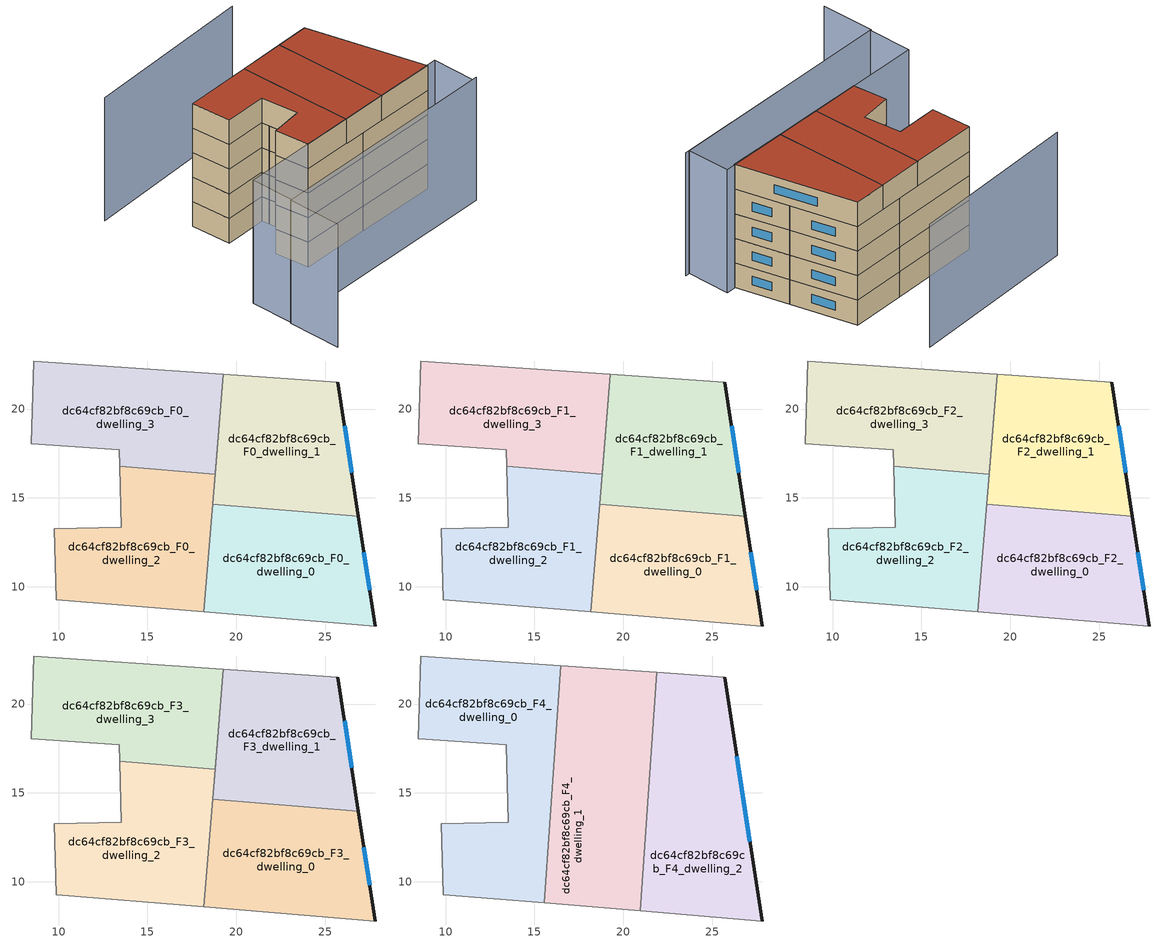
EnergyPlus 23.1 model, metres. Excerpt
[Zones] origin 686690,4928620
dc64cf82bf8c69cb_F0_dwelling_0
 floor ground (EU_floor_Construction): 26.87,13.95 27.81,7.78 18.16,8.58 18.67,14.64 z0
 wall outside (EU_wall_Construction): 27.81,7.78 26.87,13.95 z0:3
 wall to dc64cf82bf8c69cb_F0_dwelling_1 (EU_wall_Construction): 26.87,13.95 18.67,14.64 z0:3
 wall adiabatic (EU_wall_Construction): 18.67,14.64 18.16,8.58 27.81,7.78 z0:3
 window (EU_Window_Construction): 27.5,9.79 27.18,11.94 z0.98:2.02
dc64cf82bf8c69cb_F0_dwelling_1
 floor ground (EU_floor_Construction): 25.72,21.51 26.87,13.95 18.67,14.64 19.28,21.96 z0
 wall outside (EU_wall_Construction): 26.87,13.95 25.72,21.51 z0:3
 wall adiabatic (EU_wall_Construction): 25.72,21.51 19.28,21.96 18.67,14.64 z0:3
 window (EU_Window_Construction): 26.5,16.41 26.09,19.05 z0.98:2.02
dc64cf82bf8c69cb_F0_dwelling_2
 floor ground (EU_floor_Construction): 18.81,16.34 18.16,8.58 9.86,9.27 9.76,13.25 13.53,13.35 13.44,16.79 z0
 wall adiabatic (EU_wall_Construction): 13.44,16.79 13.53,13.35 9.76,13.25 9.86,9.27 18.16,8.58 18.81,16.34 z0:3
 wall to dc64cf82bf8c69cb_F0_dwelling_3 (EU_wall_Construction): 18.81,16.34 13.44,16.79 z0:3
dc64cf82bf8c69cb_F0_dwelling_3
 floor ground (EU_floor_Construction): 19.28,21.96 18.81,16.34 13.44,16.79 13.42,17.71 8.47,18.03 8.61,22.7 z0
 wall adiabatic (EU_wall_Construction): 18.81,16.34 19.28,21.96 8.61,22.7 8.47,18.03 13.42,17.71 13.44,16.79 z0:3
dc64cf82bf8c69cb_F1_dwelling_0
 floor to dc64cf82bf8c69cb_F0_dwelling_0 (EU_floor_Construction): 26.87,13.95 27.81,7.78 18.16,8.58 18.67,14.64 z3
 wall outside (EU_wall_Construction): 27.81,7.78 26.87,13.95 z3:6
 wall to dc64cf82bf8c69cb_F1_dwelling_1 (EU_wall_Construction): 26.87,13.95 18.67,14.64 z3:6
 wall adiabatic (EU_wall_Construction): 18.67,14.64 18.16,8.58 27.81,7.78 z3:6
 window (EU_Window_Construction): 27.5,9.79 27.18,11.94 z3.98:5.02
dc64cf82bf8c69cb_F1_dwelling_1
 floor to dc64cf82bf8c69cb_F0_dwelling_1 (EU_floor_Construction): 25.72,21.51 26.87,13.95 18.67,14.64 19.28,21.96 z3
 wall outside (EU_wall_Construction): 26.87,13.95 25.72,21.51 z3:6
 wall adiabatic (EU_wall_Construction): 25.72,21.51 19.28,21.96 18.67,14.64 z3:6
 window (EU_Window_Construction): 26.5,16.41 26.09,19.05 z3.98:5.02
dc64cf82bf8c69cb_F1_dwelling_2
 floor to dc64cf82bf8c69cb_F0_dwelling_2 (EU_floor_Construction): 18.81,16.34 18.16,8.58 9.86,9.27 9.76,13.25 13.53,13.35 13.44,16.79 z3
 wall adiabatic (EU_wall_Construction): 13.44,16.79 13.53,13.35 9.76,13.25 9.86,9.27 18.16,8.58 18.81,16.34 z3:6
 wall to dc64cf82bf8c69cb_F1_dwelling_3 (EU_wall_Construction): 18.81,16.34 13.44,16.79 z3:6
dc64cf82bf8c69cb_F1_dwelling_3
 floor to dc64cf82bf8c69cb_F0_dwelling_3 (EU_floor_Construction): 19.28,21.96 18.81,16.34 13.44,16.79 13.42,17.71 8.47,18.03 8.61,22.7 z3
 wall adiabatic (EU_wall_Construction): 18.81,16.34 19.28,21.96 8.61,22.7 8.47,18.03 13.42,17.71 13.44,16.79 z3:6
dc64cf82bf8c69cb_F2_dwelling_0
 floor to dc64cf82bf8c69cb_F1_dwelling_0 (EU_floor_Construction): 26.87,13.95 27.81,7.78 18.16,8.58 18.67,14.64 z6
 wall outside (EU_wall_Construction): 27.81,7.78 26.87,13.95 z6:9
 wall to dc64cf82bf8c69cb_F2_dwelling_1 (EU_wall_Construction): 26.87,13.95 18.67,14.64 z6:9
 wall adiabatic (EU_wall_Construction): 18.67,14.64 18.16,8.58 27.81,7.78 z6:9
 window (EU_Window_Construction): 27.5,9.79 27.18,11.94 z6.98:8.02
dc64cf82bf8c69cb_F2_dwelling_1
 floor to dc64cf82bf8c69cb_F1_dwelling_1 (EU_floor_Construction): 25.72,21.51 26.87,13.95 18.67,14.64 19.28,21.96 z6
 wall outside (EU_wall_Construction): 26.87,13.95 25.72,21.51 z6:9
 wall adiabatic (EU_wall_Construction): 25.72,21.51 19.28,21.96 18.67,14.64 z6:9
 window (EU_Window_Construction): 26.5,16.41 26.09,19.05 z6.98:8.02
dc64cf82bf8c69cb_F2_dwelling_2
 floor to dc64cf82bf8c69cb_F1_dwelling_2 (EU_floor_Construction): 18.81,16.34 18.16,8.58 9.86,9.27 9.76,13.25 13.53,13.35 13.44,16.79 z6
 wall adiabatic (EU_wall_Construction): 13.44,16.79 13.53,13.35 9.76,13.25 9.86,9.27 18.16,8.58 18.81,16.34 z6:9
 wall to dc64cf82bf8c69cb_F2_dwelling_3 (EU_wall_Construction): 18.81,16.34 13.44,16.79 z6:9
dc64cf82bf8c69cb_F2_dwelling_3
 floor to dc64cf82bf8c69cb_F1_dwelling_3 (EU_floor_Construction): 19.28,21.96 18.81,16.34 13.44,16.79 13.42,17.71 8.47,18.03 8.61,22.7 z6
 wall adiabatic (EU_wall_Construction): 18.81,16.34 19.28,21.96 8.61,22.7 8.47,18.03 13.42,17.71 13.44,16.79 z6:9
dc64cf82bf8c69cb_F3_dwelling_0
 floor to dc64cf82bf8c69cb_F2_dwelling_0 (EU_floor_Construction): 26.87,13.95 27.81,7.78 18.16,8.58 18.67,14.64 z9
 wall outside (EU_wall_Construction): 27.81,7.78 26.87,13.95 z9:12
 wall to dc64cf82bf8c69cb_F3_dwelling_1 (EU_wall_Construction): 26.87,13.95 18.67,14.64 z9:12
 wall adiabatic (EU_wall_Construction): 18.67,14.64 18.16,8.58 27.81,7.78 z9:12
 window (EU_Window_Construction): 27.5,9.79 27.18,11.94 z9.98:11.02
dc64cf82bf8c69cb_F3_dwelling_1
 floor to dc64cf82bf8c69cb_F2_dwelling_1 (EU_floor_Construction): 25.72,21.51 26.87,13.95 18.67,14.64 19.28,21.96 z9
 wall outside (EU_wall_Construction): 26.87,13.95 25.72,21.51 z9:12
 wall adiabatic (EU_wall_Construction): 25.72,21.51 19.28,21.96 18.67,14.64 z9:12
 window (EU_Window_Construction): 26.5,16.41 26.09,19.05 z9.98:11.02
dc64cf82bf8c69cb_F3_dwelling_2
 floor to dc64cf82bf8c69cb_F2_dwelling_2 (EU_floor_Construction): 18.81,16.34 18.16,8.58 9.86,9.27 9.76,13.25 13.53,13.35 13.44,16.79 z9
 wall adiabatic (EU_wall_Construction): 13.44,16.79 13.53,13.35 9.76,13.25 9.86,9.27 18.16,8.58 18.81,16.34 z9:12
 wall to dc64cf82bf8c69cb_F3_dwelling_3 (EU_wall_Construction): 18.81,16.34 13.44,16.79 z9:12
dc64cf82bf8c69cb_F3_dwelling_3
 floor to dc64cf82bf8c69cb_F2_dwelling_3 (EU_floor_Construction): 19.28,21.96 18.81,16.34 13.44,16.79 13.42,17.71 8.47,18.03 8.61,22.7 z9
 wall adiabatic (EU_wall_Construction): 18.81,16.34 19.28,21.96 8.61,22.7 8.47,18.03 13.42,17.71 13.44,16.79 z9:12
dc64cf82bf8c69cb_F4_dwelling_0
 floor to dc64cf82bf8c69cb_F3_dwelling_3 (EU_floor_Construction): 16.49,22.16 16.1,16.56 13.44,16.78 13.42,17.71 8.47,18.03 8.61,22.7 z12
 floor to dc64cf82bf8c69cb_F3_dwelling_2 (EU_floor_Construction): 16.1,16.56 15.56,8.8 9.86,9.27 9.76,13.25 13.53,13.35 13.44,16.78 z12
 wall adiabatic (EU_wall_Construction): 16.49,22.16 8.61,22.7 8.47,18.03 13.42,17.71 13.53,13.35 9.76,13.25 9.86,9.27 15.56,8.8 z12:15
 wall to dc64cf82bf8c69cb_F4_dwelling_1 (EU_wall_Construction): 15.56,8.8 16.49,22.16 z12:15
 roof outside (EU_roof_Construction): 15.56,8.8 16.49,22.16 8.61,22.7 8.47,18.03 13.42,17.71 13.53,13.35 9.76,13.25 9.86,9.27 z15
dc64cf82bf8c69cb_F4_dwelling_1
 floor to dc64cf82bf8c69cb_F3_dwelling_1 (EU_floor_Construction): 21.88,21.78 21.36,14.41 18.67,14.64 19.28,21.96 z12
 floor to dc64cf82bf8c69cb_F3_dwelling_2 (EU_floor_Construction): 18.81,16.34 18.16,8.58 15.56,8.8 16.1,16.56 z12
 floor to dc64cf82bf8c69cb_F3_dwelling_3 (EU_floor_Construction): 19.28,21.96 18.81,16.34 16.1,16.56 16.49,22.16 z12
 floor to dc64cf82bf8c69cb_F3_dwelling_0 (EU_floor_Construction): 21.36,14.41 20.94,8.35 18.16,8.58 18.67,14.64 z12
 wall adiabatic (EU_wall_Construction): 21.88,21.78 16.49,22.16 / 15.56,8.8 20.94,8.35 z12:15
 wall to dc64cf82bf8c69cb_F4_dwelling_2 (EU_wall_Construction): 20.94,8.35 21.88,21.78 z12:15
 roof outside (EU_roof_Construction): 20.94,8.35 21.88,21.78 16.49,22.16 15.56,8.8 z15
dc64cf82bf8c69cb_F4_dwelling_2
 floor to dc64cf82bf8c69cb_F3_dwelling_0 (EU_floor_Construction): 26.87,13.95 27.81,7.78 20.94,8.35 21.36,14.41 z12
 floor to dc64cf82bf8c69cb_F3_dwelling_1 (EU_floor_Construction): 25.72,21.51 26.87,13.95 21.36,14.41 21.88,21.78 z12
 wall outside (EU_wall_Construction): 27.81,7.78 25.72,21.51 z12:15
 wall adiabatic (EU_wall_Construction): 25.72,21.51 21.88,21.78 / 20.94,8.35 27.81,7.78 z12:15
 window (EU_Window_Construction): 27.13,12.25 26.4,17.05 z12.98:14.02
 roof outside (EU_roof_Construction): 27.81,7.78 25.72,21.51 21.88,21.78 20.94,8.35 z15
shading: 24.49,29.54 4.19,30.3 / 0.53,-1.31 1.02,4.9 / 1.02,4.9 29.07,2.71 / 28.58,2.74 1.16,4.88 / 1.16,4.88 1.55,9.92 / 1.55,9.92 28.97,7.78 / 28.97,7.78 28.58,2.74 z0:15
[Building]
EU S2 Campaign: North Axis=0; Terrain=City; Solar Distribution=FullExterior
[Site:Location]
Bologna: Latitude=44.5; Longitude=11.25; Time Zone=1; Elevation=37
[SizingPeriod:WeatherFileDays]
AnnualSizingPeriod: Begin Month=1; Begin Day of Month=1; End Month=12; End Day of Month=31; Day of Week for Start Day=Monday; Use Weather File Daylight Saving Period=No; Use Weather File Rain and Snow Indicators=No
[MATERIAL]
EU_InternalMass_Material: Roughness=MediumRough; Thickness=0.1; Conductivity=1; Density=1800; Specific Heat=900; Thermal Absorptance=0.9; Solar Absorptance=0.7; Visible Absorptance=0.7
[MATERIAL:NOMASS] Roughness=MediumRough; Thermal Absorptance=0.9; Solar Absorptance=0.7; Visible Absorptance=0.7
Name | Thermal Resistance
EU_wall_NoMass | 0.905828
EU_roof_NoMass | 0.37593
EU_floor_NoMass | 0.67114
[WINDOWMATERIAL:SIMPLEGLAZINGSYSTEM]
EU_Window_SimpleGlazing: UFactor=4.52486; Solar Heat Gain Coefficient=0.85; Visible Transmittance=0.85
[CONSTRUCTION]
EU_wall_Construction: EU_wall_NoMass
EU_roof_Construction: EU_roof_NoMass
EU_floor_Construction: EU_floor_NoMass
EU_Window_Construction: EU_Window_SimpleGlazing
EU_InternalMass_Construction: EU_InternalMass_Material
[ZONE] Type=1; Multiplier=1; Ceiling Height=autocalculate; Floor Area=autocalculate; Part of Total Floor Area=Yes
Name | Volume
dc64cf82bf8c69cb_F0_dwelling_0; dc64cf82bf8c69cb_F1_dwelling_0; dc64cf82bf8c69cb_F2_dwelling_0; dc64cf82bf8c69cb_F3_dwelling_0 | 163.125
dc64cf82bf8c69cb_F4_dwelling_0 | 217.519
dc64cf82bf8c69cb_F0_dwelling_1; dc64cf82bf8c69cb_F1_dwelling_1; dc64cf82bf8c69cb_F2_dwelling_1; dc64cf82bf8c69cb_F3_dwelling_1 | 163.135
dc64cf82bf8c69cb_F4_dwelling_1 | 217.5
dc64cf82bf8c69cb_F0_dwelling_2; dc64cf82bf8c69cb_F1_dwelling_2; dc64cf82bf8c69cb_F2_dwelling_2; dc64cf82bf8c69cb_F3_dwelling_2 | 163.137
dc64cf82bf8c69cb_F4_dwelling_2 | 217.495
dc64cf82bf8c69cb_F0_dwelling_3; dc64cf82bf8c69cb_F1_dwelling_3; dc64cf82bf8c69cb_F2_dwelling_3; dc64cf82bf8c69cb_F3_dwelling_3 | 163.129
[INTERNALMASS] Construction=EU_InternalMass_Construction
Name | Zone or ZoneList | Surface Area
dc64cf82bf8c69cb_F0_dwelling_0_EU_InternalMass | dc64cf82bf8c69cb_F0_dwelling_0 | 54.3753
dc64cf82bf8c69cb_F0_dwelling_1_EU_InternalMass | dc64cf82bf8c69cb_F0_dwelling_1 | 54.3781
dc64cf82bf8c69cb_F0_dwelling_2_EU_InternalMass | dc64cf82bf8c69cb_F0_dwelling_2 | 54.3788
dc64cf82bf8c69cb_F0_dwelling_3_EU_InternalMass | dc64cf82bf8c69cb_F0_dwelling_3 | 54.3762
dc64cf82bf8c69cb_F1_dwelling_0_EU_InternalMass | dc64cf82bf8c69cb_F1_dwelling_0 | 54.3753
dc64cf82bf8c69cb_F1_dwelling_1_EU_InternalMass | dc64cf82bf8c69cb_F1_dwelling_1 | 54.3781
dc64cf82bf8c69cb_F1_dwelling_2_EU_InternalMass | dc64cf82bf8c69cb_F1_dwelling_2 | 54.3788
dc64cf82bf8c69cb_F1_dwelling_3_EU_InternalMass | dc64cf82bf8c69cb_F1_dwelling_3 | 54.3762
dc64cf82bf8c69cb_F2_dwelling_0_EU_InternalMass | dc64cf82bf8c69cb_F2_dwelling_0 | 54.3753
dc64cf82bf8c69cb_F2_dwelling_1_EU_InternalMass | dc64cf82bf8c69cb_F2_dwelling_1 | 54.3781
dc64cf82bf8c69cb_F2_dwelling_2_EU_InternalMass | dc64cf82bf8c69cb_F2_dwelling_2 | 54.3788
dc64cf82bf8c69cb_F2_dwelling_3_EU_InternalMass | dc64cf82bf8c69cb_F2_dwelling_3 | 54.3762
dc64cf82bf8c69cb_F3_dwelling_0_EU_InternalMass | dc64cf82bf8c69cb_F3_dwelling_0 | 54.3753
dc64cf82bf8c69cb_F3_dwelling_1_EU_InternalMass | dc64cf82bf8c69cb_F3_dwelling_1 | 54.3781
dc64cf82bf8c69cb_F3_dwelling_2_EU_InternalMass | dc64cf82bf8c69cb_F3_dwelling_2 | 54.3788
dc64cf82bf8c69cb_F3_dwelling_3_EU_InternalMass | dc64cf82bf8c69cb_F3_dwelling_3 | 54.3762
dc64cf82bf8c69cb_F4_dwelling_0_EU_InternalMass | dc64cf82bf8c69cb_F4_dwelling_0 | 72.5058
dc64cf82bf8c69cb_F4_dwelling_1_EU_InternalMass | dc64cf82bf8c69cb_F4_dwelling_1 | 72.5001
dc64cf82bf8c69cb_F4_dwelling_2_EU_InternalMass | dc64cf82bf8c69cb_F4_dwelling_2 | 72.4981
[OTHEREQUIPMENT] Fuel Type=Electricity; Design Level Calculation Method=Watts/Area; Power per Zone Floor Area=1; Fraction Latent=0; Fraction Radiant=0; Fraction Lost=0; Carbon Dioxide Generation Rate=0; EndUse Subcategory=EU_Step8_InternalGains
Name | Zone or ZoneList or Space or SpaceList | Schedule
EU_Step8_InternalGain_dc64cf82bf8c69cb_F0_dwelling_0_f000 | dc64cf82bf8c69cb_F0_dwelling_0 | EU_Step8_GainSchedule_dc64cf82bf8c69cb_F0_dwelling_0_f000
EU_Step8_InternalGain_dc64cf82bf8c69cb_F0_dwelling_1_f000 | dc64cf82bf8c69cb_F0_dwelling_1 | EU_Step8_GainSchedule_dc64cf82bf8c69cb_F0_dwelling_1_f000
EU_Step8_InternalGain_dc64cf82bf8c69cb_F0_dwelling_2_f000 | dc64cf82bf8c69cb_F0_dwelling_2 | EU_Step8_GainSchedule_dc64cf82bf8c69cb_F0_dwelling_2_f000
EU_Step8_InternalGain_dc64cf82bf8c69cb_F0_dwelling_3_f000 | dc64cf82bf8c69cb_F0_dwelling_3 | EU_Step8_GainSchedule_dc64cf82bf8c69cb_F0_dwelling_3_f000
EU_Step8_InternalGain_dc64cf82bf8c69cb_F1_dwelling_0_f000 | dc64cf82bf8c69cb_F1_dwelling_0 | EU_Step8_GainSchedule_dc64cf82bf8c69cb_F1_dwelling_0_f000
EU_Step8_InternalGain_dc64cf82bf8c69cb_F1_dwelling_1_f000 | dc64cf82bf8c69cb_F1_dwelling_1 | EU_Step8_GainSchedule_dc64cf82bf8c69cb_F1_dwelling_1_f000
EU_Step8_InternalGain_dc64cf82bf8c69cb_F1_dwelling_2_f000 | dc64cf82bf8c69cb_F1_dwelling_2 | EU_Step8_GainSchedule_dc64cf82bf8c69cb_F1_dwelling_2_f000
EU_Step8_InternalGain_dc64cf82bf8c69cb_F1_dwelling_3_f000 | dc64cf82bf8c69cb_F1_dwelling_3 | EU_Step8_GainSchedule_dc64cf82bf8c69cb_F1_dwelling_3_f000
EU_Step8_InternalGain_dc64cf82bf8c69cb_F2_dwelling_0_f000 | dc64cf82bf8c69cb_F2_dwelling_0 | EU_Step8_GainSchedule_dc64cf82bf8c69cb_F2_dwelling_0_f000
EU_Step8_InternalGain_dc64cf82bf8c69cb_F2_dwelling_1_f000 | dc64cf82bf8c69cb_F2_dwelling_1 | EU_Step8_GainSchedule_dc64cf82bf8c69cb_F2_dwelling_1_f000
EU_Step8_InternalGain_dc64cf82bf8c69cb_F2_dwelling_2_f000 | dc64cf82bf8c69cb_F2_dwelling_2 | EU_Step8_GainSchedule_dc64cf82bf8c69cb_F2_dwelling_2_f000
EU_Step8_InternalGain_dc64cf82bf8c69cb_F2_dwelling_3_f000 | dc64cf82bf8c69cb_F2_dwelling_3 | EU_Step8_GainSchedule_dc64cf82bf8c69cb_F2_dwelling_3_f000
EU_Step8_InternalGain_dc64cf82bf8c69cb_F3_dwelling_0_f000 | dc64cf82bf8c69cb_F3_dwelling_0 | EU_Step8_GainSchedule_dc64cf82bf8c69cb_F3_dwelling_0_f000
EU_Step8_InternalGain_dc64cf82bf8c69cb_F3_dwelling_1_f000 | dc64cf82bf8c69cb_F3_dwelling_1 | EU_Step8_GainSchedule_dc64cf82bf8c69cb_F3_dwelling_1_f000
EU_Step8_InternalGain_dc64cf82bf8c69cb_F3_dwelling_2_f000 | dc64cf82bf8c69cb_F3_dwelling_2 | EU_Step8_GainSchedule_dc64cf82bf8c69cb_F3_dwelling_2_f000
EU_Step8_InternalGain_dc64cf82bf8c69cb_F3_dwelling_3_f000 | dc64cf82bf8c69cb_F3_dwelling_3 | EU_Step8_GainSchedule_dc64cf82bf8c69cb_F3_dwelling_3_f000
EU_Step8_InternalGain_dc64cf82bf8c69cb_F4_dwelling_0_f000 | dc64cf82bf8c69cb_F4_dwelling_0 | EU_Step8_GainSchedule_dc64cf82bf8c69cb_F4_dwelling_0_f000
EU_Step8_InternalGain_dc64cf82bf8c69cb_F4_dwelling_1_f000 | dc64cf82bf8c69cb_F4_dwelling_1 | EU_Step8_GainSchedule_dc64cf82bf8c69cb_F4_dwelling_1_f000
EU_Step8_InternalGain_dc64cf82bf8c69cb_F4_dwelling_2_f000 | dc64cf82bf8c69cb_F4_dwelling_2 | EU_Step8_GainSchedule_dc64cf82bf8c69cb_F4_dwelling_2_f000
[ZONEVENTILATION:DESIGNFLOWRATE] Schedule=EU_AlwaysOn; Design Flow Rate Calculation Method=AirChanges/Hour; Air Changes per Hour=0.73129; Ventilation Type=Natural; Fan Pressure Rise=0; Fan Total Efficiency=1; Constant Term Coefficient=1; Temperature Term Coefficient=0; Velocity Term Coefficient=0; Velocity Squared Term Coefficient=0; Minimum Indoor Temperature=-100; Maximum Indoor Temperature=100; Delta Temperature=-100; Minimum Outdoor Temperature=-100; Maximum Outdoor Temperature=100; Maximum Wind Speed=40
Name | Zone or ZoneList or Space or SpaceList
EU_ConstantAir_dc64cf82bf8c69cb_F0_dwelling_0 | dc64cf82bf8c69cb_F0_dwelling_0
EU_ConstantAir_dc64cf82bf8c69cb_F0_dwelling_1 | dc64cf82bf8c69cb_F0_dwelling_1
EU_ConstantAir_dc64cf82bf8c69cb_F0_dwelling_2 | dc64cf82bf8c69cb_F0_dwelling_2
EU_ConstantAir_dc64cf82bf8c69cb_F0_dwelling_3 | dc64cf82bf8c69cb_F0_dwelling_3
EU_ConstantAir_dc64cf82bf8c69cb_F1_dwelling_0 | dc64cf82bf8c69cb_F1_dwelling_0
EU_ConstantAir_dc64cf82bf8c69cb_F1_dwelling_1 | dc64cf82bf8c69cb_F1_dwelling_1
EU_ConstantAir_dc64cf82bf8c69cb_F1_dwelling_2 | dc64cf82bf8c69cb_F1_dwelling_2
EU_ConstantAir_dc64cf82bf8c69cb_F1_dwelling_3 | dc64cf82bf8c69cb_F1_dwelling_3
EU_ConstantAir_dc64cf82bf8c69cb_F2_dwelling_0 | dc64cf82bf8c69cb_F2_dwelling_0
EU_ConstantAir_dc64cf82bf8c69cb_F2_dwelling_1 | dc64cf82bf8c69cb_F2_dwelling_1
EU_ConstantAir_dc64cf82bf8c69cb_F2_dwelling_2 | dc64cf82bf8c69cb_F2_dwelling_2
EU_ConstantAir_dc64cf82bf8c69cb_F2_dwelling_3 | dc64cf82bf8c69cb_F2_dwelling_3
EU_ConstantAir_dc64cf82bf8c69cb_F3_dwelling_0 | dc64cf82bf8c69cb_F3_dwelling_0
EU_ConstantAir_dc64cf82bf8c69cb_F3_dwelling_1 | dc64cf82bf8c69cb_F3_dwelling_1
EU_ConstantAir_dc64cf82bf8c69cb_F3_dwelling_2 | dc64cf82bf8c69cb_F3_dwelling_2
EU_ConstantAir_dc64cf82bf8c69cb_F3_dwelling_3 | dc64cf82bf8c69cb_F3_dwelling_3
EU_ConstantAir_dc64cf82bf8c69cb_F4_dwelling_0 | dc64cf82bf8c69cb_F4_dwelling_0
EU_ConstantAir_dc64cf82bf8c69cb_F4_dwelling_1 | dc64cf82bf8c69cb_F4_dwelling_1
EU_ConstantAir_dc64cf82bf8c69cb_F4_dwelling_2 | dc64cf82bf8c69cb_F4_dwelling_2
[HVACTEMPLATE:THERMOSTAT] Constant Heating Setpoint=20; Constant Cooling Setpoint=50
EU_HeatOnly_dc64cf82bf8c69cb_F0_dwelling_0; EU_HeatOnly_dc64cf82bf8c69cb_F0_dwelling_1; EU_HeatOnly_dc64cf82bf8c69cb_F0_dwelling_2; EU_HeatOnly_dc64cf82bf8c69cb_F0_dwelling_3; EU_HeatOnly_dc64cf82bf8c69cb_F1_dwelling_0; EU_HeatOnly_dc64cf82bf8c69cb_F1_dwelling_1; EU_HeatOnly_dc64cf82bf8c69cb_F1_dwelling_2; EU_HeatOnly_dc64cf82bf8c69cb_F1_dwelling_3; EU_HeatOnly_dc64cf82bf8c69cb_F2_dwelling_0; EU_HeatOnly_dc64cf82bf8c69cb_F2_dwelling_1; EU_HeatOnly_dc64cf82bf8c69cb_F2_dwelling_2; EU_HeatOnly_dc64cf82bf8c69cb_F2_dwelling_3; EU_HeatOnly_dc64cf82bf8c69cb_F3_dwelling_0; EU_HeatOnly_dc64cf82bf8c69cb_F3_dwelling_1; EU_HeatOnly_dc64cf82bf8c69cb_F3_dwelling_2; EU_HeatOnly_dc64cf82bf8c69cb_F3_dwelling_3; EU_HeatOnly_dc64cf82bf8c69cb_F4_dwelling_0; EU_HeatOnly_dc64cf82bf8c69cb_F4_dwelling_1; EU_HeatOnly_dc64cf82bf8c69cb_F4_dwelling_2
[HVACTEMPLATE:ZONE:IDEALLOADSAIRSYSTEM] System Availability Schedule=EU_AlwaysOn; Maximum Heating Supply Air Temperature=50; Minimum Cooling Supply Air Temperature=13; Maximum Heating Supply Air Humidity Ratio=0.0156; Minimum Cooling Supply Air Humidity Ratio=0.0077; Heating Limit=NoLimit; Cooling Limit=NoLimit; Heating Availability Schedule=EU_AlwaysOn; Cooling Availability Schedule=EU_CoolingOff; Dehumidification Control Type=ConstantSensibleHeatRatio; Cooling Sensible Heat Ratio=0.7; Dehumidification Setpoint=60; Humidification Control Type=None; Humidification Setpoint=30; Outdoor Air Method=None; Outdoor Air Flow Rate per Person=0.00944; Outdoor Air Flow Rate per Zone Floor Area=0; Outdoor Air Flow Rate per Zone=0; Demand Controlled Ventilation Type=None; Outdoor Air Economizer Type=NoEconomizer; Heat Recovery Type=None; Sensible Heat Recovery Effectiveness=0.7; Latent Heat Recovery Effectiveness=0.65
Name | Template Thermostat
dc64cf82bf8c69cb_F0_dwelling_0 | EU_HeatOnly_dc64cf82bf8c69cb_F0_dwelling_0
dc64cf82bf8c69cb_F0_dwelling_1 | EU_HeatOnly_dc64cf82bf8c69cb_F0_dwelling_1
dc64cf82bf8c69cb_F0_dwelling_2 | EU_HeatOnly_dc64cf82bf8c69cb_F0_dwelling_2
dc64cf82bf8c69cb_F0_dwelling_3 | EU_HeatOnly_dc64cf82bf8c69cb_F0_dwelling_3
dc64cf82bf8c69cb_F1_dwelling_0 | EU_HeatOnly_dc64cf82bf8c69cb_F1_dwelling_0
dc64cf82bf8c69cb_F1_dwelling_1 | EU_HeatOnly_dc64cf82bf8c69cb_F1_dwelling_1
dc64cf82bf8c69cb_F1_dwelling_2 | EU_HeatOnly_dc64cf82bf8c69cb_F1_dwelling_2
dc64cf82bf8c69cb_F1_dwelling_3 | EU_HeatOnly_dc64cf82bf8c69cb_F1_dwelling_3
dc64cf82bf8c69cb_F2_dwelling_0 | EU_HeatOnly_dc64cf82bf8c69cb_F2_dwelling_0
dc64cf82bf8c69cb_F2_dwelling_1 | EU_HeatOnly_dc64cf82bf8c69cb_F2_dwelling_1
dc64cf82bf8c69cb_F2_dwelling_2 | EU_HeatOnly_dc64cf82bf8c69cb_F2_dwelling_2
dc64cf82bf8c69cb_F2_dwelling_3 | EU_HeatOnly_dc64cf82bf8c69cb_F2_dwelling_3
dc64cf82bf8c69cb_F3_dwelling_0 | EU_HeatOnly_dc64cf82bf8c69cb_F3_dwelling_0
dc64cf82bf8c69cb_F3_dwelling_1 | EU_HeatOnly_dc64cf82bf8c69cb_F3_dwelling_1
dc64cf82bf8c69cb_F3_dwelling_2 | EU_HeatOnly_dc64cf82bf8c69cb_F3_dwelling_2
dc64cf82bf8c69cb_F3_dwelling_3 | EU_HeatOnly_dc64cf82bf8c69cb_F3_dwelling_3
dc64cf82bf8c69cb_F4_dwelling_0 | EU_HeatOnly_dc64cf82bf8c69cb_F4_dwelling_0
dc64cf82bf8c69cb_F4_dwelling_1 | EU_HeatOnly_dc64cf82bf8c69cb_F4_dwelling_1
dc64cf82bf8c69cb_F4_dwelling_2 | EU_HeatOnly_dc64cf82bf8c69cb_F4_dwelling_2
[SIZING:ZONE] Zone Cooling Design Supply Air Temperature Input Method=SupplyAirTemperature; Zone Cooling Design Supply Air Temperature=13; Zone Heating Design Supply Air Temperature Input Method=SupplyAirTemperature; Zone Heating Design Supply Air Temperature=50; Zone Cooling Design Supply Air Humidity Ratio=0.008; Zone Heating Design Supply Air Humidity Ratio=0.008; Cooling Design Air Flow Method=DesignDay; Cooling Design Air Flow Rate=0; Cooling Minimum Air Flow per Zone Floor Area=0.000762; Cooling Minimum Air Flow=0; Cooling Minimum Air Flow Fraction=0.2; Heating Design Air Flow Method=DesignDay; Heating Design Air Flow Rate=0; Heating Maximum Air Flow per Zone Floor Area=0.002032; Heating Maximum Air Flow=0.141576; Heating Maximum Air Flow Fraction=0.3; Account for Dedicated Outdoor Air System=No; Dedicated Outdoor Air System Control Strategy=NeutralSupplyAir; Dedicated Outdoor Air Low Setpoint Temperature for Design=autosize; Dedicated Outdoor Air High Setpoint Temperature for Design=autosize; Zone Load Sizing Method=Sensible Load Only No Latent Load; Zone Latent Cooling Design Supply Air Humidity Ratio Input Method=HumidityRatioDifference; Zone Cooling Design Supply Air Humidity Ratio Difference=0.005; Zone Latent Heating Design Supply Air Humidity Ratio Input Method=HumidityRatioDifference; Zone Humidification Design Supply Air Humidity Ratio Difference=0.005
dc64cf82bf8c69cb_F0_dwelling_0; dc64cf82bf8c69cb_F0_dwelling_1; dc64cf82bf8c69cb_F0_dwelling_2; dc64cf82bf8c69cb_F0_dwelling_3; dc64cf82bf8c69cb_F1_dwelling_0; dc64cf82bf8c69cb_F1_dwelling_1; dc64cf82bf8c69cb_F1_dwelling_2; dc64cf82bf8c69cb_F1_dwelling_3; dc64cf82bf8c69cb_F2_dwelling_0; dc64cf82bf8c69cb_F2_dwelling_1; dc64cf82bf8c69cb_F2_dwelling_2; dc64cf82bf8c69cb_F2_dwelling_3; dc64cf82bf8c69cb_F3_dwelling_0; dc64cf82bf8c69cb_F3_dwelling_1; dc64cf82bf8c69cb_F3_dwelling_2; dc64cf82bf8c69cb_F3_dwelling_3; dc64cf82bf8c69cb_F4_dwelling_0; dc64cf82bf8c69cb_F4_dwelling_1; dc64cf82bf8c69cb_F4_dwelling_2
[SCHEDULE:CONSTANT]
Name | Hourly Value
EU_AlwaysOn | 1
EU_CoolingOff | 0
[SCHEDULE:FILE] Column Number=1; Rows to Skip at Top=0; Number of Hours of Data=8760; Column Separator=Comma; Interpolate to Timestep=No; Minutes per Item=60; Adjust Schedule for Daylight Savings=Yes
Name | File
EU_Step8_GainSchedule_dc64cf82bf8c69cb_F0_dwelling_0_f000 | ../../schedules/dc64cf82bf8c69cb/dc64cf82bf8c69cb_F0_dwelling_0_f000_gain.csv
EU_Step8_GainSchedule_dc64cf82bf8c69cb_F0_dwelling_1_f000 | ../../schedules/dc64cf82bf8c69cb/dc64cf82bf8c69cb_F0_dwelling_1_f000_gain.csv
EU_Step8_GainSchedule_dc64cf82bf8c69cb_F0_dwelling_2_f000 | ../../schedules/dc64cf82bf8c69cb/dc64cf82bf8c69cb_F0_dwelling_2_f000_gain.csv
EU_Step8_GainSchedule_dc64cf82bf8c69cb_F0_dwelling_3_f000 | ../../schedules/dc64cf82bf8c69cb/dc64cf82bf8c69cb_F0_dwelling_3_f000_gain.csv
EU_Step8_GainSchedule_dc64cf82bf8c69cb_F1_dwelling_0_f000 | ../../schedules/dc64cf82bf8c69cb/dc64cf82bf8c69cb_F1_dwelling_0_f000_gain.csv
EU_Step8_GainSchedule_dc64cf82bf8c69cb_F1_dwelling_1_f000 | ../../schedules/dc64cf82bf8c69cb/dc64cf82bf8c69cb_F1_dwelling_1_f000_gain.csv
EU_Step8_GainSchedule_dc64cf82bf8c69cb_F1_dwelling_2_f000 | ../../schedules/dc64cf82bf8c69cb/dc64cf82bf8c69cb_F1_dwelling_2_f000_gain.csv
EU_Step8_GainSchedule_dc64cf82bf8c69cb_F1_dwelling_3_f000 | ../../schedules/dc64cf82bf8c69cb/dc64cf82bf8c69cb_F1_dwelling_3_f000_gain.csv
EU_Step8_GainSchedule_dc64cf82bf8c69cb_F2_dwelling_0_f000 | ../../schedules/dc64cf82bf8c69cb/dc64cf82bf8c69cb_F2_dwelling_0_f000_gain.csv
EU_Step8_GainSchedule_dc64cf82bf8c69cb_F2_dwelling_1_f000 | ../../schedules/dc64cf82bf8c69cb/dc64cf82bf8c69cb_F2_dwelling_1_f000_gain.csv
EU_Step8_GainSchedule_dc64cf82bf8c69cb_F2_dwelling_2_f000 | ../../schedules/dc64cf82bf8c69cb/dc64cf82bf8c69cb_F2_dwelling_2_f000_gain.csv
EU_Step8_GainSchedule_dc64cf82bf8c69cb_F2_dwelling_3_f000 | ../../schedules/dc64cf82bf8c69cb/dc64cf82bf8c69cb_F2_dwelling_3_f000_gain.csv
EU_Step8_GainSchedule_dc64cf82bf8c69cb_F3_dwelling_0_f000 | ../../schedules/dc64cf82bf8c69cb/dc64cf82bf8c69cb_F3_dwelling_0_f000_gain.csv
EU_Step8_GainSchedule_dc64cf82bf8c69cb_F3_dwelling_1_f000 | ../../schedules/dc64cf82bf8c69cb/dc64cf82bf8c69cb_F3_dwelling_1_f000_gain.csv
EU_Step8_GainSchedule_dc64cf82bf8c69cb_F3_dwelling_2_f000 | ../../schedules/dc64cf82bf8c69cb/dc64cf82bf8c69cb_F3_dwelling_2_f000_gain.csv
EU_Step8_GainSchedule_dc64cf82bf8c69cb_F3_dwelling_3_f000 | ../../schedules/dc64cf82bf8c69cb/dc64cf82bf8c69cb_F3_dwelling_3_f000_gain.csv
EU_Step8_GainSchedule_dc64cf82bf8c69cb_F4_dwelling_0_f000 | ../../schedules/dc64cf82bf8c69cb/dc64cf82bf8c69cb_F4_dwelling_0_f000_gain.csv
EU_Step8_GainSchedule_dc64cf82bf8c69cb_F4_dwelling_1_f000 | ../../schedules/dc64cf82bf8c69cb/dc64cf82bf8c69cb_F4_dwelling_1_f000_gain.csv
EU_Step8_GainSchedule_dc64cf82bf8c69cb_F4_dwelling_2_f000 | ../../schedules/dc64cf82bf8c69cb/dc64cf82bf8c69cb_F4_dwelling_2_f000_gain.csv
